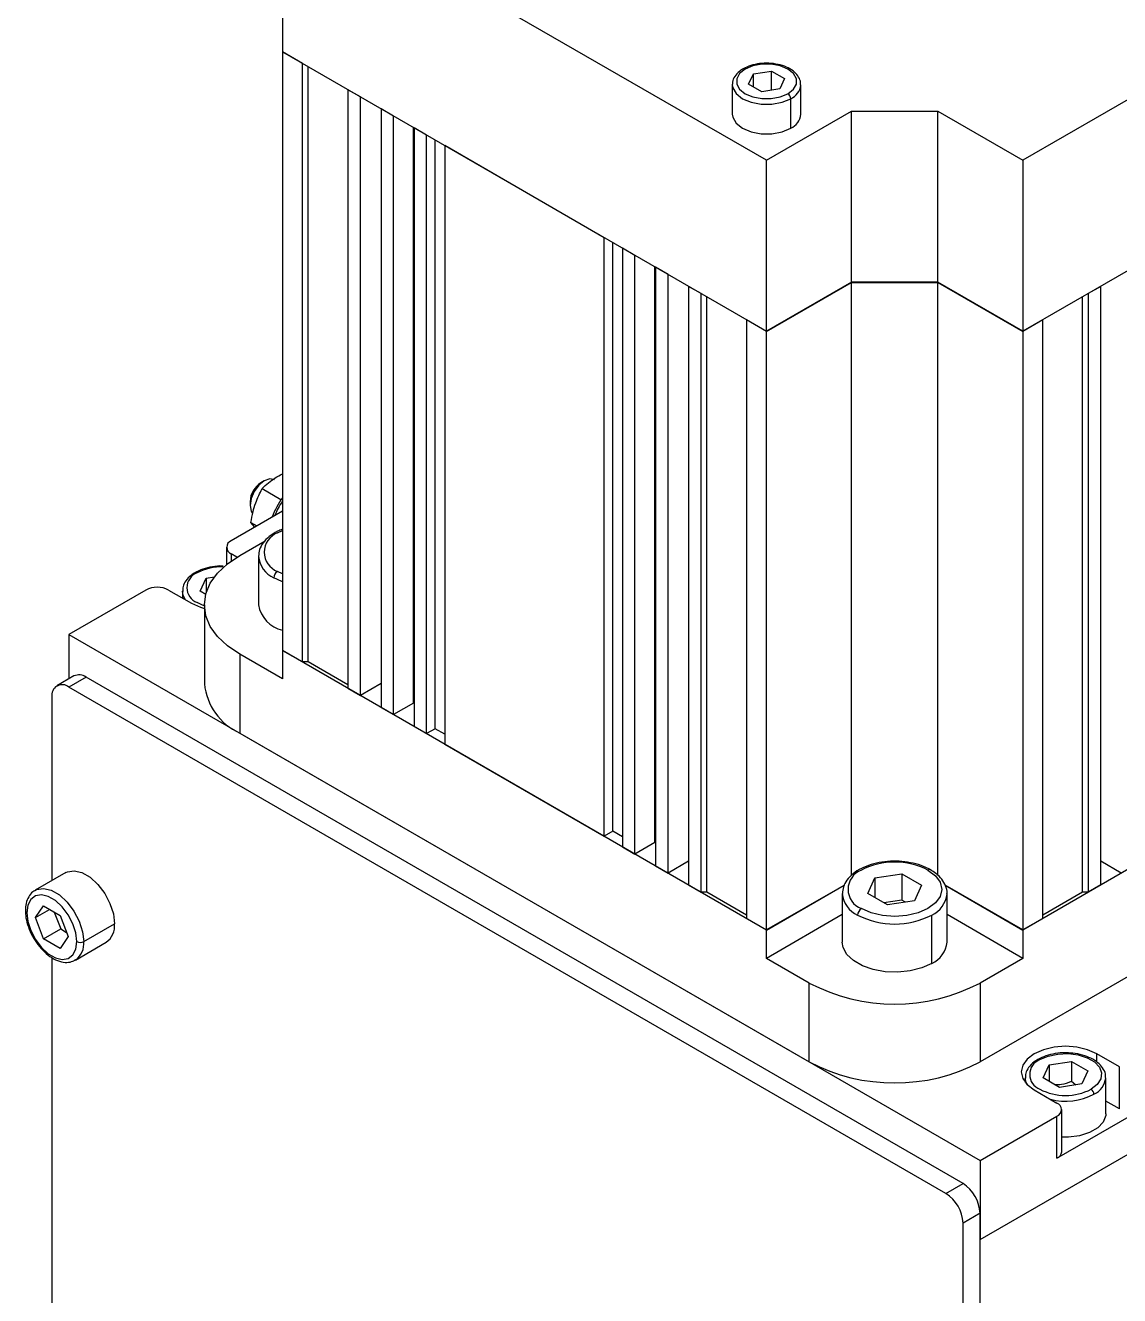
# Model space of a CAD drawing. Header units: millimetres. Extents: x 15 to 1184, y 5 to 836.
# Drawn here: x 960 to 1027.9, y 675.3 to 754.1 of the extents above; entities that cross this region are included whole.
import ezdxf

# ---------------------------------------------------------------- set-up
doc = ezdxf.new("R2010")
doc.units = ezdxf.units.MM

msp = doc.modelspace()

# ---------------------------------------------------------------- linework, layer by layer
at = {"color": 7, "linetype": 'Continuous', "lineweight": 25}
for p, q in [((1006.0294, 745.7346), (975.9774, 763.0833)), ((975.9774, 763.0833), (975.9774, 752.4683)), ((1051.9914, 763.0833), (1021.9393, 745.7346)), ((975.9774, 752.4683), (1006.0294, 735.1196)), ((975.9774, 752.4601), (975.9774, 752.4683)), ((975.9845, 752.4642), (975.9774, 752.4601)), ((977.2148, 751.7458), (975.9774, 752.4601)), ((975.9774, 752.4601), (975.9774, 715.3157)), ((1051.9914, 752.4683), (1021.9393, 735.1196)), ((977.2148, 751.7458), (977.229, 751.7458)), ((977.2148, 714.6013), (977.2148, 751.7458)), ((977.5684, 714.6013), (977.5684, 751.5498)), ((1005.2129, 751.1007), (1006.3283, 751.2732)), ((1006.3283, 751.2732), (1007.1448, 750.8019)), ((1006.3283, 750.0779), (1006.3283, 751.2732)), ((1003.9049, 750.4504), (1003.9044, 750.4252)), ((1003.9044, 750.4252), (1003.9044, 748.5921)), ((1004.9141, 750.4568), (1005.2129, 751.1007)), ((1005.7306, 749.9855), (1004.9141, 750.4568)), ((1005.2129, 750.2843), (1005.2129, 751.1007)), ((1007.1448, 750.8019), (1006.8459, 750.158)), ((1008.154, 750.4), (1008.1544, 750.4252)), ((1008.1544, 748.5921), (1008.1544, 750.4252)), ((980.0433, 750.1211), (980.0433, 750.1129)), ((980.8211, 749.6639), (980.0433, 750.1129)), ((980.0433, 750.1129), (980.0433, 712.9685)), ((980.8211, 749.6639), (980.8281, 749.668)), ((980.8211, 712.5195), (980.8211, 749.6639)), ((1006.8459, 750.158), (1005.7306, 749.9855)), ((982.1009, 748.9332), (982.0939, 748.9291)), ((982.8717, 748.4801), (982.0939, 748.9291)), ((982.0939, 748.9291), (982.0939, 711.7847)), ((1007.532, 747.7246), (1007.532, 749.5578)), ((982.8717, 748.4801), (982.8787, 748.4842)), ((982.8717, 711.3357), (982.8717, 748.4801)), ((1006.0294, 745.7346), (1011.2974, 748.7758)), ((1011.2974, 748.7758), (1016.6714, 748.7758)), ((1011.2974, 738.1607), (1011.2974, 748.7758)), ((1016.6714, 748.7758), (1021.9393, 745.7346)), ((1016.6714, 738.1607), (1016.6714, 748.7758)), ((984.1091, 712.05), (984.1091, 747.7739)), ((984.1515, 747.7494), (984.1445, 747.7454)), ((984.9223, 747.2963), (984.1445, 747.7454)), ((984.1445, 747.7454), (984.1445, 710.6009)), ((984.9223, 747.2963), (984.9294, 747.3004)), ((984.9223, 710.1519), (984.9223, 747.2963)), ((985.4526, 710.458), (985.4526, 746.9983)), ((986.0607, 746.6473), (986.0537, 746.6432)), ((995.9532, 740.9283), (986.0537, 746.6432)), ((986.0537, 746.6432), (986.0537, 709.4988)), ((1006.0294, 735.1196), (1006.0294, 745.7346)), ((1021.9393, 745.7346), (1021.9393, 735.1196)), ((995.9532, 740.9283), (995.9602, 740.9324)), ((995.9532, 703.7839), (995.9532, 740.9283)), ((996.4835, 704.0901), (996.4835, 740.6304)), ((997.0916, 740.2793), (997.0845, 740.2752)), ((997.8623, 739.8262), (997.0845, 740.2752)), ((997.0845, 740.2752), (997.0845, 703.1308)), ((997.8623, 739.8262), (997.8694, 739.8303)), ((997.8623, 702.6818), (997.8623, 739.8262)), ((999.0998, 703.3961), (999.0998, 739.12)), ((999.1422, 739.0955), (999.1351, 739.0914)), ((999.913, 738.6424), (999.1351, 739.0914)), ((999.1351, 739.0914), (999.1351, 701.947)), ((999.913, 738.6424), (999.92, 738.6465)), ((999.913, 701.498), (999.913, 738.6424)), ((1001.1928, 737.9117), (1001.1857, 737.9076)), ((1001.9636, 737.4586), (1001.1857, 737.9076)), ((1001.1857, 737.9076), (1001.1857, 700.7632)), ((1011.2974, 738.1607), (1006.0294, 735.1196)), ((1006.0294, 735.1114), (1011.2974, 738.1526)), ((1016.6714, 738.1607), (1011.2974, 738.1607)), ((1011.2974, 738.1526), (1016.6714, 738.1526)), ((1011.2974, 701.349), (1011.2974, 738.1526)), ((1021.9393, 735.1196), (1016.6714, 738.1607)), ((1016.6714, 738.1526), (1021.9393, 735.1114)), ((1016.6714, 701.3495), (1016.6714, 738.1526)), ((1026.783, 737.9076), (1026.0052, 737.4586)), ((1026.783, 737.9076), (1026.7759, 737.9117)), ((1026.783, 700.7632), (1026.783, 737.9076)), ((1001.9636, 737.4586), (1001.9777, 737.4586)), ((1001.9636, 700.3142), (1001.9636, 737.4586)), ((1002.3171, 700.3142), (1002.3171, 737.2627)), ((1025.6516, 700.3142), (1025.6516, 737.2627)), ((1025.991, 737.4586), (1026.0052, 737.4586)), ((1026.0052, 737.4586), (1026.0052, 700.3142)), ((1004.792, 735.834), (1004.792, 735.8258)), ((1006.0294, 735.1114), (1004.792, 735.8258)), ((1004.792, 735.8258), (1004.792, 698.6814)), ((1023.1768, 735.8258), (1021.9393, 735.1114)), ((1023.1768, 735.8258), (1023.1768, 735.834)), ((1023.1768, 698.6814), (1023.1768, 735.8258)), ((1006.0294, 697.967), (1006.0294, 735.1114)), ((1021.9393, 735.1114), (1021.9393, 697.967)), ((974.8459, 725.8407), (974.6338, 725.7182)), ((974.7076, 725.3592), (975.8647, 724.6912)), ((973.9621, 724.5547), (973.9621, 724.3098)), ((975.9774, 723.9644), (972.7954, 722.1275)), ((974.0198, 723.2518), (974.3814, 723.0431)), ((974.2552, 722.9702), (974.0198, 723.2518)), ((973.3257, 721.2098), (974.8921, 722.1141)), ((972.5025, 721.7193), (972.5025, 720.6458)), ((973.1512, 721.1057), (972.7954, 721.3111)), ((974.4845, 721.1491), (974.4845, 718.1483)), ((970.8709, 718.9932), (971.2445, 719.798)), ((971.2445, 719.798), (971.7525, 719.8766)), ((971.2445, 719.798), (971.2445, 718.905)), ((967.4921, 719.066), (962.7191, 716.3106)), ((968.9063, 719.066), (970.3205, 718.2496)), ((969.7651, 719.0047), (969.7651, 718.5702)), ((971.2133, 718.7955), (970.8709, 718.9932)), ((971.129, 718.1483), (971.129, 713.2491)), ((962.7191, 716.3106), (1019.2877, 683.6543)), ((962.7191, 716.3106), (962.7191, 713.5518)), ((973.3257, 715.0868), (973.3257, 710.1875)), ((975.9774, 713.556), (973.3257, 715.0868)), ((975.9774, 715.3157), (977.2148, 714.6013)), ((975.9809, 715.3136), (975.9774, 715.3116)), ((1006.0294, 697.9629), (975.9774, 715.3116)), ((975.9774, 715.3116), (975.9774, 713.556)), ((1019.2877, 678.755), (1082.9273, 715.4934)), ((1051.9914, 715.3116), (1021.9393, 697.9629)), ((977.5684, 714.6013), (977.2148, 714.6013)), ((980.0433, 713.1726), (977.5684, 714.6013)), ((963.0299, 713.7312), (961.9692, 713.1189)), ((963.7798, 713.6569), (962.7191, 713.0446)), ((1018.227, 682.2252), (963.7798, 713.6569)), ((1017.1664, 681.6129), (962.7191, 713.0446)), ((980.0433, 712.9685), (980.8211, 712.5195)), ((982.0939, 713.2542), (980.8211, 712.5195)), ((961.6585, 712.4321), (961.6585, 701.0297)), ((984.1091, 712.05), (982.8717, 711.3357)), ((984.1445, 712.0296), (984.1091, 712.05)), ((982.0939, 711.7847), (982.8717, 711.3357)), ((984.1445, 710.6009), (984.9223, 710.1519)), ((985.4526, 710.458), (984.9223, 710.1519)), ((986.0537, 710.1111), (985.4526, 710.458)), ((973.3257, 710.1875), (1008.6811, 689.7773)), ((986.0537, 709.4988), (995.9532, 703.7839)), ((1054.643, 710.1875), (1019.2877, 689.7773)), ((996.4835, 704.0901), (995.9532, 703.7839)), ((997.0845, 703.7431), (996.4835, 704.0901)), ((997.0845, 703.1308), (997.8623, 702.6818)), ((999.0998, 703.3961), (997.8623, 702.6818)), ((999.1351, 703.3757), (999.0998, 703.3961)), ((999.1351, 701.947), (999.913, 701.498)), ((1001.1857, 702.2327), (999.913, 701.498)), ((1028.0558, 701.498), (1026.783, 702.2327)), ((962.5299, 701.5328), (960.6207, 700.4307)), ((1012.3113, 700.2291), (1012.7596, 701.1949)), ((1012.7596, 701.1949), (1014.4327, 701.4537)), ((1012.7596, 701.1949), (1012.7596, 699.9703)), ((1014.4327, 701.4537), (1015.6574, 700.7467)), ((1014.4327, 701.4537), (1014.4327, 699.8206)), ((1001.1857, 700.7632), (1001.9636, 700.3142)), ((1002.3171, 700.3142), (1001.9636, 700.3142)), ((1004.792, 698.8855), (1002.3171, 700.3142)), ((1010.8602, 700.7558), (1006.0294, 697.967)), ((1006.0294, 697.9629), (1010.8572, 700.7499)), ((1010.7344, 700.2225), (1010.7344, 697.2217)), ((1013.5361, 699.5221), (1012.3113, 700.2291)), ((1015.6574, 700.7467), (1015.2091, 699.7809)), ((1021.9393, 697.967), (1017.1174, 700.7506)), ((1017.1209, 700.7445), (1021.9393, 697.9629)), ((1017.2344, 697.2217), (1017.2344, 700.2225)), ((1025.6516, 700.3142), (1023.1768, 698.8855)), ((1026.0052, 700.3142), (1025.6516, 700.3142)), ((1026.783, 700.7632), (1026.0052, 700.3142)), ((960.6379, 698.7323), (961.1482, 699.4583)), ((960.6379, 698.7323), (961.5219, 699.2426)), ((961.1482, 699.4583), (962.1688, 698.8691)), ((1014.4327, 699.8206), (1013.3177, 699.6482)), ((1015.2091, 699.7809), (1013.5361, 699.5221)), ((1014.6511, 699.6946), (1014.4327, 699.8206)), ((961.1482, 697.417), (960.6379, 698.7323)), ((961.8005, 699.0818), (962.2088, 698.0293)), ((962.1688, 698.8691), (962.6791, 697.5539)), ((1004.792, 698.6814), (1006.0294, 697.967)), ((1010.7344, 698.9235), (1006.0294, 696.2074)), ((1016.2825, 695.8951), (1016.2825, 698.8959)), ((1021.9393, 696.2074), (1017.2344, 698.9235)), ((1023.1768, 698.6814), (1021.9393, 697.967)), ((961.1482, 697.417), (962.2088, 698.0293)), ((962.2088, 698.0293), (962.5771, 697.8167)), ((963.6384, 697.245), (965.5476, 698.3472)), ((1006.0294, 696.2074), (1006.0294, 697.9629)), ((1021.9393, 697.9629), (1021.9393, 696.2074)), ((962.1688, 696.8278), (961.1482, 697.417)), ((962.6791, 697.5539), (962.1688, 696.8278)), ((963.1205, 696.1004), (965.0297, 697.2026)), ((961.6585, 696.2607), (961.6585, 674.4922)), ((1008.6811, 694.6766), (1006.0294, 696.2074)), ((1021.9393, 696.2074), (1019.2877, 694.6766)), ((1008.6811, 689.7773), (1008.6811, 694.6766)), ((1019.2877, 694.6766), (1019.2877, 689.7773)), ((1023.5704, 689.5909), (1024.9646, 689.8066)), ((1024.9646, 689.8066), (1025.9852, 689.2174)), ((1024.9646, 689.8066), (1024.9646, 688.5818)), ((1027.9497, 689.4712), (1026.5355, 690.2876)), ((1023.1968, 688.7861), (1023.5704, 689.5909)), ((1023.5704, 689.5909), (1023.5704, 688.5704)), ((1025.9852, 689.2174), (1025.6116, 688.4125)), ((1027.9497, 686.8583), (1027.9497, 689.4712)), ((1022.091, 688.7976), (1022.091, 688.5037)), ((1024.2174, 688.1969), (1023.1968, 688.7861)), ((1025.6116, 688.4125), (1024.2174, 688.1969)), ((1024.9646, 688.5818), (1025.239, 688.3549)), ((1027.091, 686.5521), (1027.091, 688.7976)), ((1022.6464, 688.0425), (1024.0606, 687.2261)), ((1024.0606, 683.7967), (1029.3639, 686.8583)), ((1024.3535, 684.2049), (1024.3535, 686.8179)), ((1027.9497, 686.8583), (1027.091, 687.354)), ((1019.2877, 683.6543), (1024.0606, 686.4097)), ((1024.0606, 683.7967), (1024.0606, 686.4097)), ((1019.2877, 683.6543), (1019.2877, 678.755)), ((1017.1664, 681.6129), (1018.227, 682.2252)), ((1019.2877, 680.3881), (1018.227, 679.7758)), ((1019.2877, 636.2949), (1019.2877, 680.3881)), ((1018.227, 635.6826), (1018.227, 679.7758)), ((1019.2877, 636.499), (1019.2877, 678.755))]:
    msp.add_line(p, q, dxfattribs=at)
at = {"color": 8, "linetype": 'Continuous', "lineweight": 25}
for p, q in [((975.6663, 722.6085), (975.9774, 722.7644)), ((972.7954, 721.3111), (972.7954, 720.8695)), ((975.9774, 720.0646), (975.6663, 720.2205)), ((1026.5355, 689.763), (1026.5355, 690.2876))]:
    msp.add_line(p, q, dxfattribs=at)
at = {"color": 7, "linetype": 'Continuous', "lineweight": 25, "flags": 128}
for points in [[(1004.7036, 751.3947), (1004.3588, 751.1207), (1004.1775, 750.7987), (1004.1775, 750.46), (1004.3588, 750.1379), (1004.7036, 749.8639), (1005.1782, 749.6649), (1005.7361, 749.5602), (1006.3227, 749.5602), (1006.8807, 749.6649), (1007.3552, 749.8639)], [(1007.3552, 749.8639), (1007.7001, 750.1379), (1007.8813, 750.46), (1007.8813, 750.7987), (1007.7001, 751.1207), (1007.3552, 751.3947), (1006.8807, 751.5938), (1006.3227, 751.6984), (1005.7361, 751.6984), (1005.1782, 751.5938), (1004.7036, 751.3947)], [(1003.9044, 748.5921), (1003.9306, 748.4002), (1004.136, 748.0351), (1004.5268, 747.7246), (1005.0647, 747.499), (1005.697, 747.3804), (1006.3618, 747.3804), (1006.9942, 747.499), (1007.532, 747.7246)], [(975.471, 725.9026), (975.1843, 725.9583), (974.846, 725.8407), (974.5078, 725.5678), (974.221, 725.181), (974.0294, 724.7392), (973.9621, 724.3098)], [(973.9621, 724.3098), (974.0294, 723.9581), (974.1202, 723.8186)], [(973.3257, 715.0868), (972.5614, 715.6034), (971.9465, 716.1827), (971.4961, 716.8104), (971.2214, 717.471), (971.129, 718.1483), (971.2214, 718.8256), (971.4961, 719.4863), (971.9465, 720.1139), (972.5614, 720.6932), (973.3257, 721.2098)], [(970.3205, 718.2496), (970.8901, 717.9973), (971.129, 717.9264)], [(962.5299, 701.5328), (962.6222, 701.5787), (963.0454, 701.6485), (963.5282, 701.5335), (964.0314, 701.243), (964.5142, 700.8006), (964.9374, 700.2421), (965.2669, 699.6128), (965.476, 698.9636), (965.5476, 698.3472)], [(1016.0527, 701.6819), (1016.5175, 701.3322), (1016.8097, 700.9249), (1016.9094, 700.4879), (1016.8097, 700.0509), (1016.5175, 699.6436), (1016.0527, 699.2939), (1015.4469, 699.0256), (1014.7414, 698.8569), (1013.9844, 698.7993), (1013.2273, 698.8569), (1012.5219, 699.0256), (1011.9161, 699.2939)], [(963.2141, 697.245), (963.1511, 697.7875), (962.9672, 698.3588), (962.6772, 698.9126), (962.3047, 699.4041), (961.8799, 699.7934), (961.4371, 700.049), (961.0122, 700.1502), (960.6397, 700.0888), (960.3498, 699.8698), (960.1659, 699.5108), (960.1028, 699.0411)], [(960.1028, 699.0411), (960.1659, 698.4986), (960.3498, 697.9274), (960.6397, 697.3735), (961.0122, 696.8821), (961.4371, 696.4928), (961.8799, 696.2372), (962.3047, 696.136), (962.6772, 696.1974), (962.9672, 696.4164), (963.1511, 696.7753), (963.2141, 697.245)], [(1016.2825, 695.8951), (1015.6657, 695.6161), (1014.9513, 695.4305), (1014.1806, 695.349), (1013.3985, 695.3763), (1012.6505, 695.5108), (1011.98, 695.7448), (1011.426, 696.0647), (1011.0207, 696.4517), (1010.7876, 696.8835), (1010.7344, 697.2217)], [(1026.5355, 690.2876), (1025.966, 690.5399), (1025.3027, 690.6985), (1024.591, 690.7526), (1023.8792, 690.6985), (1023.216, 690.5399), (1022.6464, 690.2876), (1022.2094, 689.9588), (1021.9347, 689.5759), (1021.841, 689.165), (1021.9347, 688.7541), (1022.2094, 688.3713), (1022.6464, 688.0425)], [(1023, 689.9202), (1023.5127, 690.1417), (1024.1127, 690.2709), (1024.7515, 690.2973), (1025.3773, 690.2187), (1025.9394, 690.0415), (1026.3922, 689.7801), (1026.6991, 689.4556), (1026.8352, 689.0944), (1026.7896, 688.7256), (1026.5658, 688.3792), (1026.182, 688.0833)], [(1027.091, 686.5521), (1027.0846, 686.4491), (1026.9334, 686.0478), (1026.5923, 685.6872), (1026.0892, 685.3967), (1025.4646, 685.1999), (1024.7693, 685.1126), (1024.3535, 685.1154)]]:
    msp.add_lwpolyline(points, dxfattribs=at)
at = {"color": 8, "linetype": 'Continuous', "lineweight": 25, "flags": 128}
for points in [[(1003.9044, 750.4252), (1003.9306, 750.2333), (1004.136, 749.8683), (1004.5268, 749.5578), (1005.0647, 749.3322), (1005.697, 749.2136), (1006.3618, 749.2136), (1006.9942, 749.3322), (1007.532, 749.5578)], [(975.9774, 719.5708), (975.9289, 719.5891), (975.4364, 719.8224)], [(969.9458, 718.4659), (969.8131, 718.7231), (969.7653, 718.9838)], [(971.129, 718.0877), (971.015, 718.1288), (970.6741, 718.2904)], [(960.6016, 700.4193), (960.713, 700.4766), (961.1362, 700.5463), (961.619, 700.4313), (962.1222, 700.1409), (962.605, 699.6985), (963.0282, 699.14), (963.3577, 698.5107), (963.5668, 697.8615), (963.6384, 697.245)], [(1022.1947, 688.3861), (1022.139, 688.516), (1022.0912, 688.7767)]]:
    msp.add_lwpolyline(points, dxfattribs=at)
at = {"color": 8, "linetype": 'Continuous', "lineweight": 25}
for centre, radius, start, end in [((1004.631, 751.2993), 0.1199, 52.746475, 115.957731), ((1007.1191, 750.5134), 1.0411, 293.367105, 353.744021), ((972.2113, 717.2209), 3.2878, 88.437766, 117.875255), ((976.111, 721.3113), 1.6346, 185.694799, 245.625342), ((970.6009, 720.0251), 0.1258, 54.38378, 114.291534), ((1016.1479, 701.549), 0.1635, 65.708478, 125.616219), ((1012.3609, 700.3847), 1.6346, 185.694799, 245.625342), ((1015.6063, 700.3865), 1.6369, 294.397535, 354.043161), ((960.1584, 699.1738), 0.1438, 184.043818, 247.262223), ((962.4009, 697.1133), 1.2445, 306.413134, 6.076728), ((1022.9268, 689.818), 0.1258, 54.38378, 114.291534), ((1025.8398, 688.9224), 1.2573, 294.374658, 354.305201), ((1024.5842, 691.2156), 3.8694, 256.145859, 297.297973)]:
    msp.add_arc(centre, radius, start, end, dxfattribs=at)
at = {"color": 7, "linetype": 'Continuous', "lineweight": 25}
for centre, radius, start, end in [((1007.1482, 749.5403), 0.3842, 2.605478, 57.394522), ((1007.1256, 748.6732), 1.032, 293.190763, 355.489096), ((975.4206, 724.4884), 1.46, 122.611207, 177.39417), ((979.3332, 722.2296), 4.2168, 142.635139, 161.042784), ((980.2351, 721.7089), 5.1381, 145.961156, 157.39187), ((972.9503, 721.7193), 0.4366, 110.783421, 249.216579), ((976.1194, 721.4145), 1.2771, 110.783421, 249.216579), ((971.0227, 719.2088), 0.9824, 110.783421, 249.216579), ((975.9354, 719.7997), 0.4995, 122.605478, 177.394522), ((968.1992, 717.7013), 1.537, 62.609672, 117.390328), ((976.4103, 718.4746), 1.9532, 189.617317, 257.194105), ((963.3404, 713.0436), 0.7545, 54.382423, 114.307119), ((962.3051, 712.537), 0.6551, 50.796715, 189.214037), ((974.8506, 713.6005), 3.7381, 185.394448, 245.925693), ((1012.3693, 700.4879), 1.2771, 110.783421, 249.216579), ((1013.9844, 697.6901), 4.4958, 62.609672, 117.390328), ((1012.1852, 698.8732), 0.4995, 122.605478, 177.394522), ((1013.9844, 703.3312), 4.9953, 242.609672, 297.390328), ((964.3187, 698.2137), 1.236, 305.112086, 6.200095), ((963.4262, 697.6544), 0.4611, 242.609672, 297.390328), ((1015.6632, 697.3442), 1.5759, 293.138126, 355.541733), ((1013.9844, 704.817), 11.4435, 242.39104, 297.60896), ((1013.9844, 699.9178), 11.4435, 242.39104, 297.60896), ((1023.3486, 689.0017), 0.9824, 110.783421, 249.216579), ((1024.591, 691.1539), 3.4583, 242.609672, 297.390328), ((1025.9749, 687.7596), 0.3842, 2.605478, 57.394522), ((1023.9057, 686.8179), 0.4366, 290.783421, 69.216579), ((1023.8531, 684.2548), 0.5029, 294.374658, 354.305201), ((1016.9849, 680.2833), 2.3052, 2.605478, 57.394522), ((1015.9242, 679.671), 2.3052, 2.605478, 57.394522)]:
    msp.add_arc(centre, radius, start, end, dxfattribs=at)
for points, knots in [([(1004.5786, 751.4071), (1004.505, 751.3607), (1004.291, 751.2259), (1004.0531, 750.9567), (1003.9074, 750.6663), (1003.9206, 750.5004), (1003.9243, 750.4544)], [0, 0, 0, 0, 0.1933003, 0.5615943, 0.8784264, 1, 1, 1, 1]), ([(1008.1346, 750.396), (1008.1382, 750.4784), (1008.1473, 750.6846), (1007.9815, 750.9944), (1007.6892, 751.293), (1007.2712, 751.5328), (1006.7557, 751.6971), (1006.1813, 751.7707), (1005.5975, 751.7461), (1005.0379, 751.6317), (1004.7317, 751.482), (1004.5786, 751.4071)], [0, 0, 0, 0, 0.0715802, 0.1793216, 0.2890986, 0.40505, 0.5240691, 0.6429348, 0.761661, 0.8807928, 1, 1, 1, 1]), ([(974.7076, 725.3592), (974.8384, 725.4827), (975.0852, 725.7158), (975.504, 726.0287), (975.8222, 726.1916), (975.9774, 726.2711)], [0, 0, 0, 0, 0.3659355, 0.6907978, 1, 1, 1, 1]), ([(974.0198, 723.2518), (974.0588, 723.473), (974.1324, 723.8906), (974.3432, 724.6127), (974.5668, 725.0707), (974.7076, 725.3592)], [0, 0, 0, 0, 0.2942759, 0.5555218, 1, 1, 1, 1]), ([(975.9774, 722.8357), (975.8709, 722.7964), (975.5564, 722.6803), (975.1352, 722.3964), (974.7615, 722.0143), (974.5274, 721.591), (974.5036, 721.2997), (974.4919, 721.1565)], [0, 0, 0, 0, 0.1200371, 0.3545864, 0.5906855, 0.7988437, 1, 1, 1, 1]), ([(972.3019, 720.5496), (972.2834, 720.551), (972.0572, 720.5685), (971.6172, 720.5114), (971.0299, 720.3807), (970.7075, 720.2191), (970.5491, 720.1397)], [0, 0, 0, 0, 0.0290686, 0.3557384, 0.6834482, 1, 1, 1, 1]), ([(970.5491, 720.1397), (970.4699, 720.0901), (970.24, 719.9461), (969.9697, 719.6628), (969.7812, 719.3124), (969.7819, 719.0818), (969.7822, 718.981)], [0, 0, 0, 0, 0.1700305, 0.4938427, 0.7786842, 1, 1, 1, 1]), ([(1016.2151, 701.698), (1016.1188, 701.7497), (1015.8415, 701.8985), (1015.3092, 702.0825), (1014.6209, 702.2147), (1013.901, 702.2514), (1013.1855, 702.1925), (1012.5069, 702.0398), (1011.8967, 701.7977), (1011.3823, 701.4726), (1011.0119, 701.0871), (1010.7771, 700.6645), (1010.7534, 700.3731), (1010.7418, 700.2299)], [0, 0, 0, 0, 0.05152732, 0.14840963, 0.24508429, 0.34154439, 0.43801694, 0.53474128, 0.63200591, 0.73009272, 0.82882766, 0.91587788, 1, 1, 1, 1]), ([(1017.227, 700.2151), (1017.2295, 700.23), (1017.2573, 700.3948), (1017.1567, 700.7136), (1016.928, 701.1275), (1016.597, 701.4568), (1016.3265, 701.6276), (1016.2151, 701.698)], [0, 0, 0, 0, 0.0258706, 0.2865823, 0.5455258, 0.8128215, 1, 1, 1, 1]), ([(960.6081, 700.401), (960.5651, 700.3809), (960.4, 700.3038), (960.2057, 700.0305), (960.0423, 699.6363), (960.024, 699.3201), (960.015, 699.1636)], [0, 0, 0, 0, 0.1053075, 0.4041745, 0.7049321, 1, 1, 1, 1]), ([(960.015, 699.1636), (960.0184, 699.0668), (960.0284, 698.7885), (960.136, 698.2985), (960.365, 697.7189), (960.6879, 697.1718), (961.0833, 696.6914), (961.5301, 696.3075), (962.0076, 696.0442), (962.4678, 695.9397), (962.8624, 695.9636), (963.0538, 696.0813), (963.1331, 696.1301)], [0, 0, 0, 0, 0.0587562, 0.1689223, 0.2788189, 0.3885239, 0.4984858, 0.6091181, 0.7210075, 0.8341205, 0.9312524, 1, 1, 1, 1]), ([(1022.875, 689.9326), (1022.7958, 689.883), (1022.5659, 689.739), (1022.2956, 689.4557), (1022.1071, 689.1053), (1022.1078, 688.8747), (1022.1081, 688.7739)], [0, 0, 0, 0, 0.1700305, 0.4938427, 0.7786842, 1, 1, 1, 1]), ([(1024.6278, 690.3425), (1024.6093, 690.3439), (1024.3831, 690.3614), (1023.9431, 690.3043), (1023.3558, 690.1736), (1023.0334, 690.012), (1022.875, 689.9326)], [0, 0, 0, 0, 0.0290686, 0.3557384, 0.6834482, 1, 1, 1, 1]), ([(1027.0738, 688.8213), (1027.078, 688.8587), (1027.0966, 689.028), (1026.9672, 689.3232), (1026.7049, 689.666), (1026.3042, 689.9562), (1025.7942, 690.1771), (1025.2204, 690.3182), (1024.8189, 690.3346), (1024.6278, 690.3425)], [0, 0, 0, 0, 0.043608, 0.1974975, 0.3520068, 0.5135613, 0.6802888, 0.8477792, 1, 1, 1, 1]), ([(1023.9021, 688.3789), (1024.0499, 688.3766), (1024.4056, 688.3712), (1024.7584, 688.5041), (1024.9646, 688.5818)], [0, 0, 0, 0, 0.4157854, 1, 1, 1, 1])]:
    msp.add_open_spline(points, degree=3, knots=knots, dxfattribs=at)

doc.saveas('drawing.dxf')
